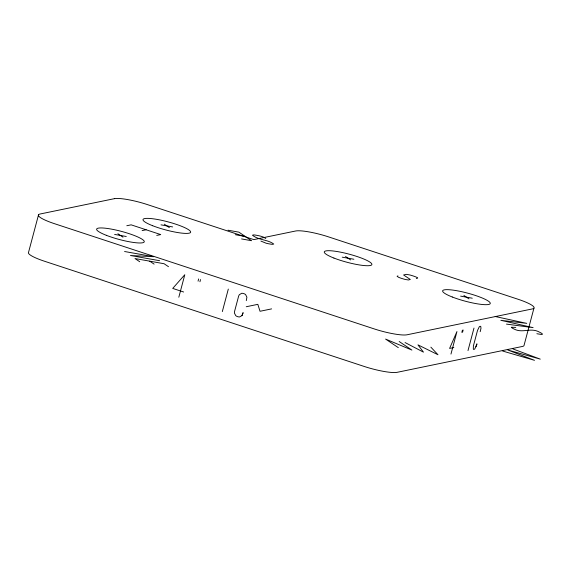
<?xml version="1.0" encoding="UTF-8"?>
<svg xmlns="http://www.w3.org/2000/svg" width="571" height="571" viewBox="0 0 571 571"><rect width="100%" height="100%" fill="white"/><g stroke="black" fill="none" stroke-linecap="round" stroke-linejoin="round"><path stroke-width="0.86" d="M38.542 214.76L28.55 252.303A26.287 4.475 14.9 0 0 44.545 261.254L364.184 366.446A26.287 4.475 14.9 0 0 397.138 372.321L522.358 346.469A26.287 4.475 14.9 0 0 523.957 345.712L533.942 308.162M178.816 297.227L184.804 274.715L172.72 288.412L183.619 292.002M198.058 281.16L198.651 278.941M199.921 281.774L200.514 279.554M222.326 311.58L228.314 289.069M246.294 300.617L246.9 297.191L245.58 294.543A6.902 6.438 78.3 0 0 241.726 293.28L239.32 294.7L238.642 296.092L234.538 311.516L234.431 313.079L235.766 315.684A6.902 6.438 78.3 0 0 239.613 316.948L242.011 315.577L243.053 312.787L242.011 315.577M450.962 354.077L456.95 331.565L449.591 348.438L453.852 347.561M461.832 332.365L462.424 330.145M462.567 332.215L463.152 329.995M467.999 350.587L473.987 328.075M480.197 331.687L480.975 328.375L480.782 326.491A6.902 2.191 -71.8 0 0 479.276 326.805L477.499 330.495L473.395 345.926L473.316 349.209A6.902 2.191 -71.8 0 0 474.822 348.895L476.956 343.856L476.086 346.761M126.805 225.738L131.137 224.838L160.736 234.581L156.739 235.402M142.122 230.598L146.119 229.77M246.244 306.741L257.835 304.343L260.026 311.274L271.625 308.882M397.951 275.9L397.088 276.278L398.579 277.306A12.119 2.063 14.9 0 0 404.853 279.369L408.372 279.99L410.306 279.462L403.576 274.972L406.388 274.358L409.878 274.972A12.119 2.063 14.9 0 1 416.152 277.042A5.267 0.899 14.9 0 1 417.672 278.07L416.309 278.548M506.456 324.1L533.107 327.633L500.838 320.317L526.783 323.364L495.2 316.512M227.993 230.206L238.885 232.147L251.611 240.726L241.569 238.935M235.288 234.695L245.33 236.487M160.993 224.846L172.642 226.923M342.236 257.171L353.884 259.248M114.614 234.417L126.27 236.494M460.619 296.128L472.267 298.205M124.564 251.511L153.685 256.707L130.488 255.508L159.616 260.704M515.777 327.404L511.38 327.233A12.119 2.063 14.9 0 0 514.078 329.053C522.829 333.635 530.759 327.026 539.752 332.293A12.119 2.063 14.9 0 1 542.45 334.114A5.267 0.899 14.9 0 1 541.037 334.399L536.861 333.728M502.658 351.044L534.513 360.322L507.783 349.987L540.273 359.13L512.915 348.931M405.06 342.55L423.482 352.157L417.943 344.848L437.978 354.741L430.862 347.154M463.902 295.45L468.991 298.883M345.512 256.493L350.608 259.926M265.8 238.507L263.552 237.165A5.267 0.899 14.9 0 0 259.983 235.994A12.119 2.063 14.9 0 0 253.81 234.888L252.446 235.188C258.456 240.277 267.606 239.363 273.766 244.053L272.388 244.352A12.119 2.063 14.9 0 1 266.214 243.246L260.918 241.083M399.165 341.501L411.898 350.08L385.596 339.081L398.33 347.66M164.277 224.167L169.366 227.601M168.488 266.686L164.098 263.731L134.977 258.535L139.738 261.739M117.897 233.739L122.986 237.172M149.723 261.161L154.106 264.123M114.343 198.679L40.134 213.997A26.287 4.475 14.9 0 0 54.538 223.704L374.176 328.896A26.287 4.475 14.9 0 0 407.13 334.77L532.35 308.925A26.287 4.475 14.9 0 0 517.947 299.218L328.532 236.879A26.287 4.475 14.9 0 0 295.578 231.005L253.838 239.62L147.289 204.554A26.287 4.475 14.9 0 0 114.343 198.679M452.303 297.013A24.646 4.197 14.9 0 0 490.139 303.758A24.646 4.197 14.9 0 0 456.9 290.732A24.646 4.197 14.9 0 0 452.303 297.013M106.299 235.302A24.646 4.197 14.9 0 0 144.135 242.047A24.646 4.197 14.9 0 0 110.895 229.021A24.646 4.197 14.9 0 0 106.299 235.302M152.678 225.731A24.646 4.197 14.9 0 0 190.514 232.476A24.646 4.197 14.9 0 0 157.275 219.45A24.646 4.197 14.9 0 0 152.678 225.731M333.914 258.049A24.646 4.197 14.9 0 0 371.75 264.801A24.646 4.197 14.9 0 0 338.51 251.775A24.646 4.197 14.9 0 0 333.914 258.049"/></g></svg>
